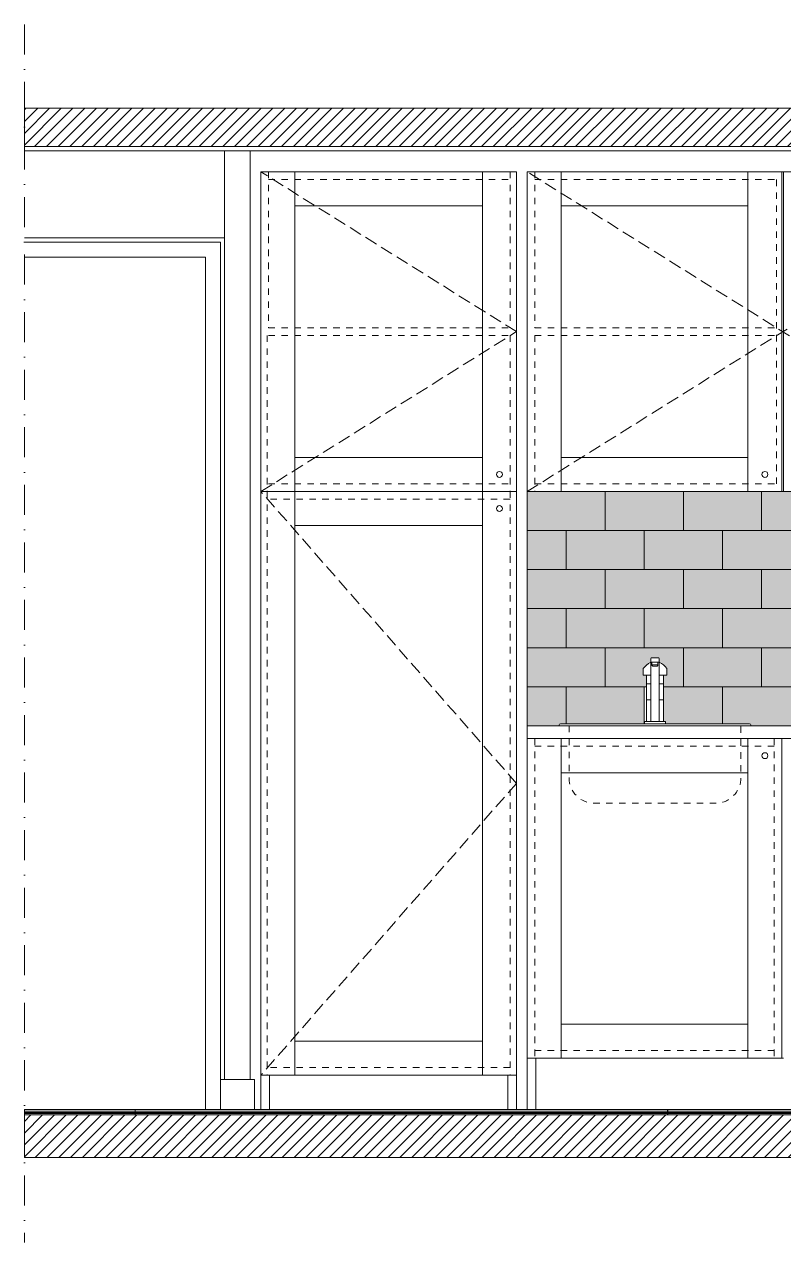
# Model space of a CAD drawing. Header units: centimetres. Extents: x -16179 to 12840, y -10704 to 3856.
# Drawn here: x -55 to 123.2, y 1247.4 to 1533.3 of the extents above; entities that cross this region are included whole.
import ezdxf

# ---------------------------------------------------------------- set-up
doc = ezdxf.new("R2010")
doc.units = ezdxf.units.CM
doc.header["$MEASUREMENT"] = 0
for name, pattern in [('Linee Nascoste', [0.0718, 0.05, -0.0218]), ('Punto e Tratto', [0.134056, 0.070556, -0.035278, 0, -0.028222]), ('Tratteggio', [0.032, 0.016, -0.016])]:
    doc.linetypes.add(name, pattern=pattern)
for name, color, linetype, lineweight in [('A-ELEV-MBE1_Num_Penna__14_Num_Penna__11_Num_Penna__9_Num_Penna__9_Num_Penna__9_Num_Penna__9_Num_Penna__9_Num_Penna__9_Num_Penna__10_Num_Penna__5', 5, 'Continuous', 18), ('A-ELEV-MBE1_Num_Penna__7_Num_Penna__7_Num_Penna__7_Num_Penna__7_Num_Penna__7_Num_Penna__7_Num_Penna__7_Num_Penna__7_Num_Penna__7_Num_Penna__2', 2, 'Continuous', 18), ('A-ELEV-MBE1_Num_Penna__7_Num_Penna__7_Num_Penna__7_Num_Penna__7_Num_Penna__7_Num_Penna__7_Num_Penna__7_Num_Penna__7_Num_Penna__7_Num_Penna__7_Num_Penna__255', 255, 'Continuous', 18), ('A-FURN_Num_Penna__8_Num_Penna__8_Num_Penna__8_Num_Penna__8_Num_Penna__8_Num_Penna__8_Num_Penna__8_Num_Penna__8_Num_Penna__8_Num_Penna__6', 6, 'Continuous', 18), ('A-GLAZ-FULL_Num_Penna__4_Num_Penna__4_Num_Penna__4_Num_Penna__4_Num_Penna__4_Num_Penna__4_Num_Penna__4_Num_Penna__4_Num_Penna__4_Num_Penna__4', 4, 'Continuous', 18), ('A-SECT-PATT_Num_Penna__5_Num_Penna__5_Num_Penna__5', 5, 'Continuous', 18), ('A-SECT-PATT_Num_Penna__5_Num_Penna__5_Num_Penna__5_Num_Penna__5_Num_Penna__5_Num_Penna__5_Num_Penna__5_Num_Penna__5_Num_Penna__5_Num_Penna__5_Num_Penna__5_Num_Penna__5_Num_Penna__5_Num_Penna__5', 5, 'Continuous', 18), ('A-SECT-PATT_Num_Penna__6_Num_Penna__6_Num_Penna__254', 254, 'Continuous', 18), ('A-SECT-PATT_Num_Penna__6_Num_Penna__6_Num_Penna__5', 5, 'Continuous', 18), ('A-SECT-PATT_Num_Penna__6_Num_Penna__6_Num_Penna__6', 6, 'Continuous', 18), ('A-SECT-PATT_Num_Penna__6_Num_Penna__6_Num_Penna__6_Num_Penna__6_Num_Penna__6_Num_Penna__6_Num_Penna__6_Num_Penna__6_Num_Penna__6_Num_Penna__6_Num_Penna__6_Num_Penna__6_Num_Penna__6_Num_Penna__6', 6, 'Continuous', 18), ('IKE120015-t1_Num_Penna__251_Num_Penna__251_Num_Penna__251_Num_Penna__251_Num_Penna__251_Num_Penna__251_Num_Penna__251_Num_Penna__251_Num_Penna__251_Num_Penna__251_Num_Penna__254', 254, 'Continuous', 18), ('IKE120015-t1_Num_Penna__251_Num_Penna__251_Num_Penna__251_Num_Penna__251_Num_Penna__251_Num_Penna__251_Num_Penna__251_Num_Penna__251_Num_Penna__251_Num_Penna__251_Num_Penna__4', 4, 'Continuous', 18), ('PDF _0_Num_Penna__5', 5, 'Continuous', 18), ('PDF _Geometria_Num_Penna__5', 5, 'Continuous', 18), ('PDF11_Text_Num_Penna__253', 253, 'Continuous', 18), ('PDF11_Text_Num_Penna__5', 5, 'Continuous', 18), ('PDF16_Geometry_Num_Penna__5_Num_Penna__5_Num_Penna__5_Num_Penna__5_Num_Penna__5_Num_Penna__5_Num_Penna__5_Num_Penna__3_Num_Penna__3_Num_Penna__3_Num_Penna__3_Num_Penna__3_Num_Penna__3_Num_Penna__5', 5, 'Continuous', 18), ('PDF16_Geometry_Num_Penna__6_Num_Penna__6_Num_Penna__6_Num_Penna__6_Num_Penna__6_Num_Penna__6_Num_Penna__6_Num_Penna__6_Num_Penna__6_Num_Penna__6_Num_Penna__6_Num_Penna__6_Num_Penna__6_Num_Penna__254', 254, 'Continuous', 18), ('PDF16_Geometry_Num_Penna__6_Num_Penna__6_Num_Penna__6_Num_Penna__6_Num_Penna__6_Num_Penna__6_Num_Penna__6_Num_Penna__6_Num_Penna__6_Num_Penna__6_Num_Penna__6_Num_Penna__6_Num_Penna__6_Num_Penna__6', 6, 'Continuous', 18)]:
    doc.layers.add(name, color=color, linetype=linetype, lineweight=lineweight)
pattern_1 = [(45, (-2311.6447, -28.4704), (-1.3801623, 1.3801623), [])]

msp = doc.modelspace()

# ---------------------------------------------------------------- hatches: boundary and pattern name
at = {"layer": 'A-ELEV-MBE1_Num_Penna__7_Num_Penna__7_Num_Penna__7_Num_Penna__7_Num_Penna__7_Num_Penna__7_Num_Penna__7_Num_Penna__7_Num_Penna__7_Num_Penna__2', "linetype": 'Continuous', "lineweight": 18}
h = msp.add_hatch(dxfattribs=at)
h.set_pattern_fill('ANSI31', color=2, scale=100, style=0, pattern_type=2)
h.set_pattern_definition(pattern_1)
h.paths.add_polyline_path([(-55.04, 1513.58), (-55.04, 1504.58), (294.96, 1504.58), (294.96, 1478.58), (306.46, 1478.58), (306.46, 1504.58), (306.46, 1513.58), (306.46, 1532.53), (294.96, 1532.53), (294.96, 1513.58)])
h = msp.add_hatch(dxfattribs=at)
h.set_pattern_fill('ANSI31', color=2, scale=100, style=0, pattern_type=2)
h.set_pattern_definition(pattern_1)
h.paths.add_polyline_path([(294.96, 1277.35), (-55.04, 1277.35), (-55.04, 1267.35), (306.46, 1267.35), (323.08, 1267.35), (323.08, 1277.35), (306.46, 1277.35), (306.46, 1363.02), (294.96, 1363.02)])
at = {"layer": 'A-FURN_Num_Penna__8_Num_Penna__8_Num_Penna__8_Num_Penna__8_Num_Penna__8_Num_Penna__8_Num_Penna__8_Num_Penna__8_Num_Penna__8_Num_Penna__6', "transparency": 33554687}
h = msp.add_hatch(color=256, dxfattribs=at)
h.dxf.hatch_style = 1
h.set_gradient(color1=(192, 192, 192), rotation=128, tint=1, name='CYLINDER')
h.paths.add_polyline_path([(81.29, 1423.65), (62.96, 1423.65), (62.96, 1414.48), (81.29, 1414.48)])
h.paths.add_polyline_path([(99.63, 1423.65), (81.29, 1423.65), (81.29, 1414.48), (99.63, 1414.48)])
h.paths.add_polyline_path([(90.46, 1414.48), (72.13, 1414.48), (72.13, 1405.32), (90.46, 1405.32)])
h.paths.add_polyline_path([(72.13, 1414.48), (62.96, 1414.48), (62.96, 1405.32), (72.13, 1405.32)])
h.paths.add_polyline_path([(81.29, 1405.32), (62.96, 1405.32), (62.96, 1396.15), (81.29, 1396.15)])
h.paths.add_polyline_path([(99.63, 1405.32), (81.29, 1405.32), (81.29, 1396.15), (99.63, 1396.15)])
h.paths.add_polyline_path([(108.79, 1414.48), (90.46, 1414.48), (90.46, 1405.32), (108.79, 1405.32)])
h.paths.add_polyline_path([(117.96, 1423.65), (99.63, 1423.65), (99.63, 1414.48), (117.96, 1414.48)])
h.paths.add_polyline_path([(127.13, 1414.48), (108.79, 1414.48), (108.79, 1405.32), (127.13, 1405.32)])
h.paths.add_polyline_path([(117.96, 1405.32), (99.63, 1405.32), (99.63, 1396.15), (117.96, 1396.15)])
h.paths.add_polyline_path([(136.29, 1423.65), (123.16, 1423.65), (122.76, 1423.65), (117.96, 1423.65), (117.96, 1414.48), (136.29, 1414.48)])
h.paths.add_polyline_path([(145.46, 1414.48), (127.13, 1414.48), (127.13, 1405.32), (145.46, 1405.32)])
h.paths.add_polyline_path([(136.29, 1405.32), (117.96, 1405.32), (117.96, 1396.15), (136.29, 1396.15)])
h.paths.add_polyline_path([(72.13, 1396.15), (62.96, 1396.15), (62.96, 1386.98), (72.13, 1386.98)])
h.paths.add_polyline_path([(90.46, 1396.15), (72.13, 1396.15), (72.13, 1386.98), (90.46, 1386.98)])
h.paths.add_polyline_path([(108.79, 1396.15), (90.46, 1396.15), (90.46, 1386.98), (108.79, 1386.98)])
h.paths.add_polyline_path([(127.13, 1396.15), (108.79, 1396.15), (108.79, 1386.98), (127.13, 1386.98)])
h.paths.add_polyline_path([(117.96, 1386.98), (99.63, 1386.98), (99.63, 1377.82), (117.96, 1377.82)])
h.paths.add_polyline_path([(81.29, 1386.98), (62.96, 1386.98), (62.96, 1377.82), (81.29, 1377.82)])
h.paths.add_polyline_path([(72.13, 1377.82), (62.96, 1377.82), (62.96, 1368.65), (70.46, 1368.65), (70.46, 1368.85, -0.414214), (70.76, 1369.15), (72.13, 1369.15)])
h.paths.add_polyline_path([(90.46, 1377.82), (72.13, 1377.82), (72.13, 1369.15), (90.46, 1369.15)])
h.paths.add_polyline_path([(91.96, 1383.59), (91.96, 1384.24), (91.96, 1384.32, -0.263053), (92.09, 1384.58), (93.83, 1384.58, -0.233567), (93.95, 1384.36), (93.95, 1384.24), (93.95, 1383.59, -0.09339), (95.78, 1382.11), (95.78, 1380.51), (95, 1380.51), (95, 1377.82), (99.63, 1377.82), (99.63, 1386.98), (81.29, 1386.98), (81.29, 1377.82), (90.95, 1377.82), (90.95, 1380.51), (90.17, 1380.51), (90.17, 1382.1, -0.085626)])
h.paths.add_polyline_path([(108.79, 1377.82), (95, 1377.82), (95, 1369.65), (95.44, 1369.65), (95.44, 1369.15), (108.79, 1369.15)])
h.paths.add_polyline_path([(127.13, 1377.82), (108.79, 1377.82), (108.79, 1369.15), (115.16, 1369.15, -0.414214), (115.46, 1368.85), (115.46, 1368.65), (127.13, 1368.65)])
h.paths.add_polyline_path([(136.29, 1386.98), (117.96, 1386.98), (117.96, 1377.82), (136.29, 1377.82)])
h.paths.add_polyline_path([(145.46, 1377.82), (127.13, 1377.82), (127.13, 1368.65), (145.46, 1368.65)])
h.paths.add_polyline_path([(154.63, 1386.98), (136.29, 1386.98), (136.29, 1377.82), (154.63, 1377.82)])
h.paths.add_polyline_path([(273.79, 1377.82), (255.46, 1377.82), (255.46, 1368.65), (273.79, 1368.65)])
h.paths.add_polyline_path([(282.96, 1377.82), (273.79, 1377.82), (273.79, 1368.65), (282.96, 1368.65)])
h.paths.add_polyline_path([(282.96, 1386.98), (264.63, 1386.98), (264.63, 1377.82), (282.96, 1377.82)])
h.paths.add_polyline_path([(282.96, 1396.15), (273.79, 1396.15), (273.79, 1386.98), (282.96, 1386.98)])
h.paths.add_polyline_path([(273.79, 1396.15), (255.46, 1396.15), (255.46, 1386.98), (273.79, 1386.98)])
h.paths.add_polyline_path([(282.96, 1405.32), (264.63, 1405.32), (264.63, 1396.15), (282.96, 1396.15)])
h.paths.add_polyline_path([(264.63, 1405.32), (246.29, 1405.32), (246.29, 1396.15), (264.63, 1396.15)])
h.paths.add_polyline_path([(273.79, 1414.48), (255.46, 1414.48), (255.46, 1405.32), (273.79, 1405.32)])
h.paths.add_polyline_path([(282.96, 1414.48), (273.79, 1414.48), (273.79, 1405.32), (282.96, 1405.32)])
h.paths.add_polyline_path([(282.96, 1423.65), (264.63, 1423.65), (264.63, 1414.48), (282.96, 1414.48)])
h.paths.add_polyline_path([(264.63, 1423.65), (246.29, 1423.65), (246.29, 1414.48), (264.63, 1414.48)])
h.paths.add_polyline_path([(145.46, 1396.15), (127.13, 1396.15), (127.13, 1386.98), (136.29, 1386.98), (145.46, 1386.98)])
h.paths.add_polyline_path([(163.79, 1396.15), (145.46, 1396.15), (145.46, 1386.98), (154.63, 1386.98), (163.79, 1386.98)])
h.paths.add_polyline_path([(172.96, 1386.98), (154.63, 1386.98), (154.63, 1377.82), (172.96, 1377.82)])
h.paths.add_polyline_path([(163.79, 1377.82), (145.46, 1377.82), (145.46, 1368.65), (163.79, 1368.65)])
h.paths.add_polyline_path([(182.13, 1377.82), (163.79, 1377.82), (163.79, 1368.65), (182.13, 1368.65)])
h.paths.add_polyline_path([(154.63, 1423.65), (136.29, 1423.65), (136.29, 1414.48), (145.46, 1414.48), (154.63, 1414.48)])
h.paths.add_polyline_path([(172.96, 1423.65), (154.63, 1423.65), (154.63, 1414.48), (172.96, 1414.48)])
h.paths.add_polyline_path([(163.79, 1414.48), (145.46, 1414.48), (145.46, 1405.32), (163.79, 1405.32)])
h.paths.add_polyline_path([(154.63, 1405.32), (136.29, 1405.32), (136.29, 1396.15), (154.63, 1396.15)])
h.paths.add_polyline_path([(172.96, 1405.32), (154.63, 1405.32), (154.63, 1396.15), (172.96, 1396.15)])
h.paths.add_polyline_path([(182.13, 1414.48), (163.79, 1414.48), (163.79, 1405.32), (182.13, 1405.32)])
h.paths.add_polyline_path([(191.29, 1423.65), (182.96, 1423.65), (172.96, 1423.65), (172.96, 1414.48), (191.29, 1414.48)])
h.paths.add_polyline_path([(200.46, 1414.48), (182.13, 1414.48), (182.13, 1405.32), (200.46, 1405.32)])
h.paths.add_polyline_path([(209.63, 1423.65), (191.29, 1423.65), (191.29, 1414.48), (209.63, 1414.48)])
h.paths.add_polyline_path([(218.79, 1414.48), (200.46, 1414.48), (200.46, 1405.32), (218.79, 1405.32)])
h.paths.add_polyline_path([(227.96, 1423.65), (209.63, 1423.65), (209.63, 1414.48), (227.96, 1414.48)])
h.paths.add_polyline_path([(237.13, 1414.48), (218.79, 1414.48), (218.79, 1405.32), (237.13, 1405.32)])
h.paths.add_polyline_path([(246.29, 1423.65), (242.96, 1423.65), (227.96, 1423.65), (227.96, 1414.48), (246.29, 1414.48)])
h.paths.add_polyline_path([(255.46, 1414.48), (237.13, 1414.48), (237.13, 1405.32), (255.46, 1405.32)])
h.paths.add_polyline_path([(209.63, 1405.32), (191.29, 1405.32), (191.29, 1396.15), (209.63, 1396.15)])
h.paths.add_polyline_path([(191.29, 1405.32), (172.96, 1405.32), (172.96, 1396.15), (191.29, 1396.15)])
h.paths.add_polyline_path([(182.13, 1396.15), (163.79, 1396.15), (163.79, 1386.98), (182.13, 1386.98)])
h.paths.add_polyline_path([(200.46, 1396.15), (182.13, 1396.15), (182.13, 1386.98), (200.46, 1386.98)])
h.paths.add_polyline_path([(218.79, 1396.15), (200.46, 1396.15), (200.46, 1386.98), (218.79, 1386.98)])
h.paths.add_polyline_path([(227.96, 1405.32), (209.63, 1405.32), (209.63, 1396.15), (227.96, 1396.15)])
h.paths.add_polyline_path([(246.29, 1405.32), (227.96, 1405.32), (227.96, 1396.15), (246.29, 1396.15)])
h.paths.add_polyline_path([(237.13, 1396.15), (218.79, 1396.15), (218.79, 1386.98), (237.13, 1386.98)])
h.paths.add_polyline_path([(255.46, 1396.15), (237.13, 1396.15), (237.13, 1386.98), (255.46, 1386.98)])
h.paths.add_polyline_path([(246.29, 1386.98), (227.96, 1386.98), (227.96, 1377.82), (246.29, 1377.82)])
h.paths.add_polyline_path([(264.63, 1386.98), (246.29, 1386.98), (246.29, 1377.82), (264.63, 1377.82)])
h.paths.add_polyline_path([(227.96, 1386.98), (209.63, 1386.98), (209.63, 1377.82), (227.96, 1377.82)])
h.paths.add_polyline_path([(209.63, 1386.98), (191.29, 1386.98), (191.29, 1377.82), (209.63, 1377.82)])
h.paths.add_polyline_path([(191.29, 1386.98), (172.96, 1386.98), (172.96, 1377.82), (191.29, 1377.82)])
h.paths.add_polyline_path([(200.46, 1377.82), (182.13, 1377.82), (182.13, 1368.65), (200.46, 1368.65)])
h.paths.add_polyline_path([(218.79, 1377.82), (200.46, 1377.82), (200.46, 1368.65), (218.79, 1368.65)])
h.paths.add_polyline_path([(237.13, 1377.82), (218.79, 1377.82), (218.79, 1368.65), (237.13, 1368.65)])
h.paths.add_polyline_path([(255.46, 1377.82), (237.13, 1377.82), (237.13, 1368.65), (242.96, 1368.65), (255.46, 1368.65)])

# ---------------------------------------------------------------- linework, layer by layer
at = {"layer": 'A-ELEV-MBE1_Num_Penna__14_Num_Penna__11_Num_Penna__9_Num_Penna__9_Num_Penna__9_Num_Penna__9_Num_Penna__9_Num_Penna__9_Num_Penna__10_Num_Penna__5', "color": 5, "linetype": 'Continuous', "lineweight": 18}
for p, q in [((-8.04, 1503.58), (-8.04, 1285.65)), ((-2.04, 1503.58), (-2.04, 1285.65)), ((-9.04, 1285.65), (-9.04, 1278.65)), ((-1.04, 1278.65), (-1.04, 1285.65)), ((-29.07, 1277.35), (-29.07, 1278.65)), ((-29.04, 1277.35), (-29.04, 1278.65)), ((-29.02, 1277.35), (-29.02, 1278.65)), ((95.93, 1277.35), (95.93, 1278.65)), ((95.96, 1277.35), (95.96, 1278.65)), ((95.98, 1277.35), (95.98, 1278.65))]:
    msp.add_line(p, q, dxfattribs=at)
at = {"layer": 'A-ELEV-MBE1_Num_Penna__14_Num_Penna__11_Num_Penna__9_Num_Penna__9_Num_Penna__9_Num_Penna__9_Num_Penna__9_Num_Penna__9_Num_Penna__10_Num_Penna__5', "color": 5, "linetype": 'Continuous', "lineweight": 18, "flags": 128}
for points in [[(-9.04, 1285.65), (-1.04, 1285.65)], [(-55.04, 1278.65), (293.96, 1278.65)], [(-55.04, 1278.25), (293.96, 1278.25)], [(-55.04, 1277.95), (293.96, 1277.95)], [(-55.04, 1277.65), (293.96, 1277.65)]]:
    msp.add_lwpolyline(points, dxfattribs=at)
at = {"layer": 'A-ELEV-MBE1_Num_Penna__7_Num_Penna__7_Num_Penna__7_Num_Penna__7_Num_Penna__7_Num_Penna__7_Num_Penna__7_Num_Penna__7_Num_Penna__7_Num_Penna__7_Num_Penna__255', "color": 255, "linetype": 'Continuous', "lineweight": 18}
msp.add_line((-55.04, 1267.35), (-55.04, 1278.65), dxfattribs=at)
at = {"layer": 'A-ELEV-MBE1_Num_Penna__7_Num_Penna__7_Num_Penna__7_Num_Penna__7_Num_Penna__7_Num_Penna__7_Num_Penna__7_Num_Penna__7_Num_Penna__7_Num_Penna__7_Num_Penna__255', "color": 255, "linetype": 'Continuous', "lineweight": 18, "flags": 128}
for points in [[(294.96, 1504.58), (-55.04, 1504.58), (-55.04, 1513.58), (294.96, 1513.58)], [(323.08, 1267.35), (292.97, 1267.35), (-55.04, 1267.35), (-55.04, 1277.35), (294.96, 1277.35)], [(292.97, 1267.35), (-55.04, 1267.35)], [(291.46, 1267.35), (4.46, 1267.35)]]:
    msp.add_lwpolyline(points, dxfattribs=at)
at = {"layer": 'A-FURN_Num_Penna__8_Num_Penna__8_Num_Penna__8_Num_Penna__8_Num_Penna__8_Num_Penna__8_Num_Penna__8_Num_Penna__8_Num_Penna__8_Num_Penna__6', "color": 6, "linetype": 'Continuous', "lineweight": 18}
for p, q in [((-55.04, 1503.58), (292.96, 1503.58)), ((0.46, 1498.65), (0.46, 1278.65)), ((60.46, 1498.65), (0.46, 1498.65)), ((8.46, 1498.65), (8.46, 1286.65)), ((52.46, 1498.65), (52.46, 1423.65)), ((60.46, 1498.65), (60.46, 1278.65)), ((8.46, 1490.65), (52.46, 1490.65)), ((8.46, 1431.65), (52.46, 1431.65)), ((60.46, 1423.65), (0.46, 1423.65)), ((52.46, 1423.65), (52.46, 1286.65)), ((8.46, 1415.65), (52.46, 1415.65)), ((52.46, 1294.65), (8.46, 1294.65)), ((60.46, 1286.65), (0.46, 1286.65))]:
    msp.add_line(p, q, dxfattribs=at)
at = {"layer": 'A-GLAZ-FULL_Num_Penna__4_Num_Penna__4_Num_Penna__4_Num_Penna__4_Num_Penna__4_Num_Penna__4_Num_Penna__4_Num_Penna__4_Num_Penna__4_Num_Penna__4', "color": 4, "linetype": 'Continuous', "lineweight": 18}
for p, q in [((-8.04, 1483.15), (-55.04, 1483.15)), ((-55.04, 1482.15), (-9.04, 1482.15)), ((-9.04, 1482.15), (-9.04, 1278.65)), ((-55.04, 1478.65), (-12.54, 1478.65)), ((-12.54, 1478.65), (-12.54, 1278.65))]:
    msp.add_line(p, q, dxfattribs=at)
at = {"layer": 'A-SECT-PATT_Num_Penna__5_Num_Penna__5_Num_Penna__5', "color": 5, "linetype": 'Continuous', "lineweight": 18}
msp.add_line((123.16, 1290.65), (122.76, 1290.65), dxfattribs=at)
at = {"layer": 'A-SECT-PATT_Num_Penna__5_Num_Penna__5_Num_Penna__5_Num_Penna__5_Num_Penna__5_Num_Penna__5_Num_Penna__5_Num_Penna__5_Num_Penna__5_Num_Penna__5_Num_Penna__5_Num_Penna__5_Num_Penna__5_Num_Penna__5', "color": 5, "linetype": 'Continuous', "lineweight": 18}
for centre in [(56.46, 1427.65), (118.76, 1427.65)]:
    msp.add_circle(centre, 0.7, dxfattribs=at)
at = {"layer": 'A-SECT-PATT_Num_Penna__6_Num_Penna__6_Num_Penna__254', "color": 254, "linetype": 'Tratteggio', "lineweight": 18, "ltscale": 95}
for p, q in [((58.96, 1421.85), (1.96, 1421.85)), ((64.76, 1365.65), (64.76, 1290.65)), ((120.96, 1363.85), (64.76, 1363.85)), ((120.96, 1365.65), (120.96, 1290.65)), ((120.96, 1292.45), (64.76, 1292.45)), ((58.96, 1288.45), (1.96, 1288.45))]:
    msp.add_line(p, q, dxfattribs=at)
at = {"layer": 'A-SECT-PATT_Num_Penna__6_Num_Penna__6_Num_Penna__5', "color": 5, "linetype": 'Continuous', "lineweight": 18}
for centre in [(56.46, 1419.65), (118.76, 1361.65)]:
    msp.add_circle(centre, 0.7, dxfattribs=at)
at = {"layer": 'A-SECT-PATT_Num_Penna__6_Num_Penna__6_Num_Penna__6', "color": 6, "linetype": 'Continuous', "lineweight": 18}
for p, q in [((242.96, 1368.65), (62.96, 1368.65)), ((62.96, 1368.65), (62.96, 1290.65)), ((242.96, 1365.65), (62.96, 1365.65)), ((70.96, 1365.65), (70.96, 1290.65)), ((114.76, 1365.65), (114.76, 1290.65)), ((122.76, 1365.65), (122.76, 1290.65)), ((114.76, 1357.65), (70.96, 1357.65)), ((114.76, 1298.65), (70.96, 1298.65)), ((62.96, 1290.65), (62.96, 1278.65)), ((122.76, 1290.65), (62.96, 1290.65)), ((64.96, 1290.65), (64.96, 1278.65)), ((2.46, 1286.65), (2.46, 1278.65)), ((58.46, 1286.65), (58.46, 1278.65)), ((242.96, 1278.65), (62.96, 1278.65))]:
    msp.add_line(p, q, dxfattribs=at)
at = {"layer": 'A-SECT-PATT_Num_Penna__6_Num_Penna__6_Num_Penna__6_Num_Penna__6_Num_Penna__6_Num_Penna__6_Num_Penna__6_Num_Penna__6_Num_Penna__6_Num_Penna__6_Num_Penna__6_Num_Penna__6_Num_Penna__6_Num_Penna__6', "color": 6, "linetype": 'Continuous', "lineweight": 18}
for p, q in [((70.96, 1498.65), (70.96, 1423.65)), ((114.76, 1498.65), (114.76, 1423.65)), ((122.76, 1498.65), (122.76, 1423.65)), ((123.16, 1498.65), (123.16, 1423.65)), ((70.96, 1490.65), (114.76, 1490.65)), ((70.96, 1431.65), (114.76, 1431.65))]:
    msp.add_line(p, q, dxfattribs=at)
at = {"layer": 'IKE120015-t1_Num_Penna__251_Num_Penna__251_Num_Penna__251_Num_Penna__251_Num_Penna__251_Num_Penna__251_Num_Penna__251_Num_Penna__251_Num_Penna__251_Num_Penna__251_Num_Penna__254', "color": 254, "linetype": 'Linee Nascoste', "lineweight": 18, "ltscale": 60}
for p, q in [((60.46, 1461.15), (0.46, 1498.65)), ((182.96, 1423.65), (62.96, 1498.65)), ((62.96, 1423.65), (182.96, 1498.65)), ((0.46, 1423.65), (60.46, 1461.15)), ((60.46, 1355.15), (0.46, 1423.65)), ((60.46, 1355.15), (0.46, 1286.65))]:
    msp.add_line(p, q, dxfattribs=at)
at = {"layer": 'IKE120015-t1_Num_Penna__251_Num_Penna__251_Num_Penna__251_Num_Penna__251_Num_Penna__251_Num_Penna__251_Num_Penna__251_Num_Penna__251_Num_Penna__251_Num_Penna__251_Num_Penna__254', "color": 254, "linetype": 'Tratteggio', "lineweight": 18, "ltscale": 95}
for p, q in [((58.96, 1498.65), (58.96, 1462.05)), ((121.46, 1496.85), (121.46, 1425.45)), ((2.26, 1462.05), (58.96, 1462.05)), ((64.76, 1462.05), (121.46, 1462.05)), ((1.96, 1460.25), (1.96, 1423.65)), ((2.26, 1460.25), (58.96, 1460.25)), ((58.96, 1460.25), (58.96, 1423.65)), ((64.76, 1460.25), (121.46, 1460.25)), ((1.96, 1423.65), (1.96, 1286.65)), ((58.96, 1423.65), (58.96, 1286.65))]:
    msp.add_line(p, q, dxfattribs=at)
at = {"layer": 'IKE120015-t1_Num_Penna__251_Num_Penna__251_Num_Penna__251_Num_Penna__251_Num_Penna__251_Num_Penna__251_Num_Penna__251_Num_Penna__251_Num_Penna__251_Num_Penna__251_Num_Penna__4', "color": 5, "linetype": 'Punto e Tratto', "lineweight": 18, "ltscale": 100}
msp.add_line((-55.04, 1533.26), (-55.04, 1247.38), dxfattribs=at)
at = {"layer": 'PDF _0_Num_Penna__5', "color": 5, "linetype": 'Tratteggio', "lineweight": 18, "ltscale": 95, "flags": 128}
msp.add_lwpolyline([(72.8, 1368.65), (72.8, 1356.43, 0.414213), (78.75, 1350.48), (107.17, 1350.48, 0.414214), (113.11, 1356.42), (113.11, 1368.65)], format="xyb", dxfattribs=at)
at = {"layer": 'PDF _Geometria_Num_Penna__5', "color": 5, "linetype": 'Continuous', "lineweight": 18, "flags": 128}
msp.add_lwpolyline([(92.09, 1384.58), (93.83, 1384.58, -0.256336), (93.95, 1384.33), (93.95, 1384.24), (93.95, 1369.65), (91.96, 1369.65), (91.96, 1384.24), (91.96, 1384.33, -0.253165)], format="xyb", close=True, dxfattribs=at)
for points in [[(93.95, 1380.51), (95.78, 1380.51), (95.78, 1382.11, 0.09339), (93.95, 1383.59), (91.96, 1383.59, 0.085626), (90.17, 1382.1), (90.17, 1380.51), (91.96, 1380.51)], [(93.65, 1383.59), (93.65, 1382.89, -0.414865), (93.46, 1382.69), (92.45, 1382.69, -0.414865), (92.25, 1382.89), (92.25, 1383.59)]]:
    msp.add_lwpolyline(points, format="xyb", dxfattribs=at)
for points in [[(92.25, 1382.95), (93.65, 1382.95)], [(90.47, 1369.65), (90.95, 1369.65), (90.95, 1380.51)], [(90.95, 1378.52), (91.96, 1378.52)], [(93.95, 1378.52), (95, 1378.52)], [(95, 1380.51), (95, 1369.65)], [(90.95, 1374.73), (91.96, 1374.73)], [(93.95, 1374.73), (95, 1374.73)], [(90.47, 1369.15), (90.47, 1369.65), (95.44, 1369.65), (95.44, 1369.15)], [(95.44, 1369.65), (94.97, 1369.65)]]:
    msp.add_lwpolyline(points, dxfattribs=at)
at = {"layer": 'PDF11_Text_Num_Penna__253', "color": 253, "linetype": 'Continuous', "lineweight": 18}
for p, q in [((62.96, 1368.65), (62.96, 1423.65)), ((81.29, 1414.48), (81.29, 1423.65)), ((99.63, 1414.48), (99.63, 1423.65)), ((117.96, 1414.48), (117.96, 1423.65)), ((282.96, 1414.48), (62.96, 1414.48)), ((72.13, 1405.32), (72.13, 1414.48)), ((90.46, 1405.32), (90.46, 1414.48)), ((108.79, 1405.32), (108.79, 1414.48)), ((282.96, 1405.32), (62.96, 1405.32)), ((81.29, 1396.15), (81.29, 1405.32)), ((99.63, 1396.15), (99.63, 1405.32)), ((117.96, 1396.15), (117.96, 1405.32)), ((282.96, 1396.15), (62.96, 1396.15)), ((72.13, 1386.98), (72.13, 1396.15)), ((90.46, 1386.98), (90.46, 1396.15)), ((108.79, 1386.98), (108.79, 1396.15)), ((282.96, 1386.98), (62.96, 1386.98)), ((81.29, 1377.82), (81.29, 1386.98)), ((99.63, 1377.82), (99.63, 1386.98)), ((117.96, 1377.82), (117.96, 1386.98)), ((90.95, 1377.82), (62.96, 1377.82)), ((72.13, 1369.15), (72.13, 1377.82)), ((90.46, 1369.15), (90.46, 1377.82)), ((282.96, 1377.82), (95, 1377.82)), ((108.79, 1369.15), (108.79, 1377.82))]:
    msp.add_line(p, q, dxfattribs=at)
at = {"layer": 'PDF11_Text_Num_Penna__5', "color": 5, "linetype": 'Continuous', "lineweight": 18}
for p, q in [((70.46, 1368.85), (70.46, 1368.65)), ((115.16, 1369.15), (70.76, 1369.15)), ((115.46, 1368.65), (115.46, 1368.85))]:
    msp.add_line(p, q, dxfattribs=at)
for centre, start, end in [((70.76, 1368.85), 90, 180), ((115.16, 1368.85), 0, 90)]:
    msp.add_arc(centre, 0.3, start, end, dxfattribs=at)
at = {"layer": 'PDF16_Geometry_Num_Penna__5_Num_Penna__5_Num_Penna__5_Num_Penna__5_Num_Penna__5_Num_Penna__5_Num_Penna__5_Num_Penna__3_Num_Penna__3_Num_Penna__3_Num_Penna__3_Num_Penna__3_Num_Penna__3_Num_Penna__5', "color": 5, "linetype": 'Continuous', "lineweight": 18}
for p, q in [((122.76, 1498.65), (123.16, 1498.65)), ((122.76, 1423.65), (123.16, 1423.65))]:
    msp.add_line(p, q, dxfattribs=at)
at = {"layer": 'PDF16_Geometry_Num_Penna__6_Num_Penna__6_Num_Penna__6_Num_Penna__6_Num_Penna__6_Num_Penna__6_Num_Penna__6_Num_Penna__6_Num_Penna__6_Num_Penna__6_Num_Penna__6_Num_Penna__6_Num_Penna__6_Num_Penna__254', "color": 254, "linetype": 'Tratteggio', "lineweight": 18, "ltscale": 95}
for p, q in [((2.26, 1498.65), (2.26, 1462.05)), ((64.76, 1498.65), (64.76, 1462.05)), ((2.26, 1496.85), (58.96, 1496.85)), ((64.76, 1496.85), (121.46, 1496.85)), ((64.76, 1460.25), (64.76, 1423.65)), ((2.26, 1425.45), (58.96, 1425.45)), ((64.76, 1425.45), (121.46, 1425.45))]:
    msp.add_line(p, q, dxfattribs=at)
at = {"layer": 'PDF16_Geometry_Num_Penna__6_Num_Penna__6_Num_Penna__6_Num_Penna__6_Num_Penna__6_Num_Penna__6_Num_Penna__6_Num_Penna__6_Num_Penna__6_Num_Penna__6_Num_Penna__6_Num_Penna__6_Num_Penna__6_Num_Penna__6', "color": 6, "linetype": 'Continuous', "lineweight": 18}
for p, q in [((62.96, 1498.65), (122.76, 1498.65)), ((62.96, 1498.65), (62.96, 1423.65)), ((123.16, 1498.65), (182.96, 1498.65)), ((62.96, 1423.65), (122.76, 1423.65)), ((123.16, 1423.65), (182.96, 1423.65))]:
    msp.add_line(p, q, dxfattribs=at)

doc.saveas('drawing.dxf')
